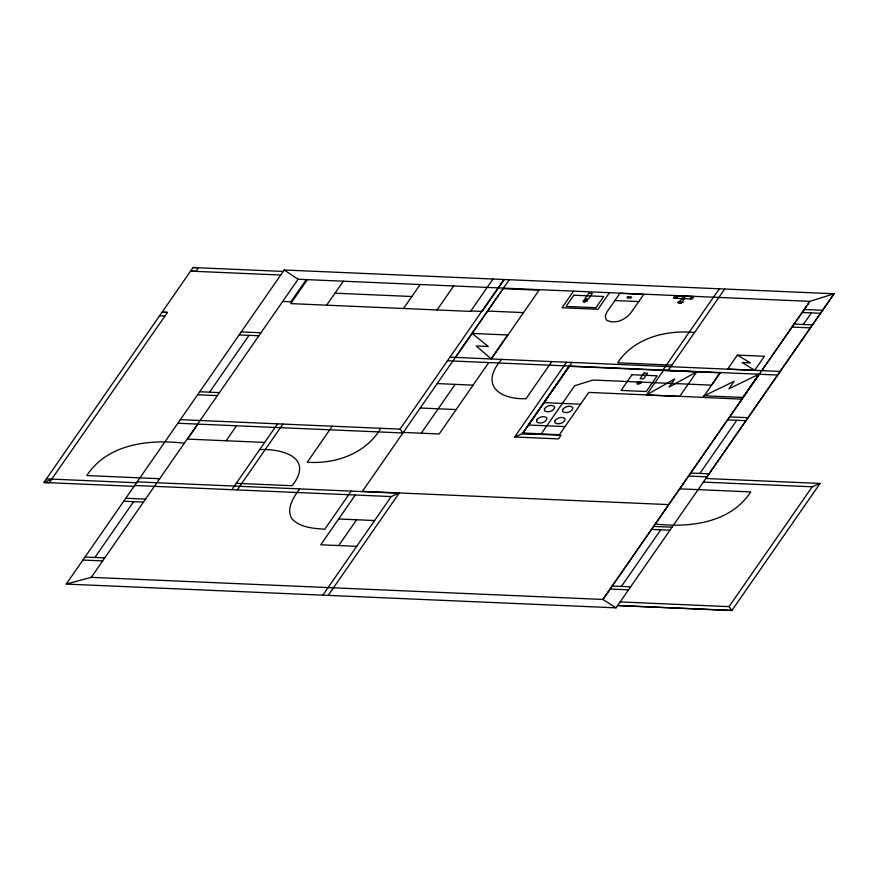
<?xml version="1.0" encoding="UTF-8"?>
<svg xmlns="http://www.w3.org/2000/svg" width="878" height="878" viewBox="0 0 878 878"><rect width="100%" height="100%" fill="white"/><g stroke="black" fill="none" stroke-linecap="round" stroke-linejoin="round"><path stroke-width="1.32" d="M280.708 275.033L190.57 271.137L195.959 271.346L198.45 267.757L193.061 267.538L43.9 482.472L134.038 486.368M167.457 312.425L162.068 312.195L167.457 312.414L49.289 482.702L43.9 482.472L51.78 479.114L136.54 482.779M66.234 584.079L284.198 269.996L834.1 293.757L616.038 607.839L66.234 584.079L91.257 577.34L602.89 599.444L616.038 607.839M94.868 557.486L133.599 501.667M209.579 392.181L249.012 335.341M91.257 577.34L298.114 279.248L809.867 301.352L834.1 293.757L705.791 478.499L820.074 483.438L731.923 610.462L617.64 605.524L731.923 610.462L729.036 606.632L620.131 601.924M197.89 424.184L187.541 439.099L264.651 442.424M306.312 279.599L290.881 301.823L282.694 301.472M307.388 279.643L290.739 303.623L470.531 311.394L492.997 279.017M226.096 440.767L236.445 425.852M326.638 305.182L343.287 281.201M231.869 489.672L277.558 423.833M237.247 489.913L282.935 424.074M403.54 308.507L420.178 284.516M332.268 426.203L307.278 462.212C335.429 464.33 365.972 453.542 380.789 428.299M299.574 488.892C293.636 497.266 285.734 508.735 292.034 518.931C300.375 527.689 313.413 528.38 324.783 529.225L351.211 491.131M437.035 309.945L453.674 285.965M180.352 419.64L400.039 429.133L503.884 279.489M504.323 279.511L482.165 311.438L470.838 310.944M355.305 495.005L320.755 544.777L356.655 546.336M362.23 491.603L509.273 279.72M455.452 357.412L503.16 288.664L539.059 290.223L491.351 358.959L476.216 345.954L488.311 346.481L472.101 333.431L508 334.979M338.71 545.556L356.611 519.765M421.253 433.205L455.144 384.366M322.819 595.163L391.237 496.564L399.117 493.195L137.155 481.879M491.746 357.873L506.891 336.044M488.772 362.559L439.198 433.973L403.298 432.426M328.196 595.394L399.281 492.964M501.612 359.409C479.838 384.279 498.276 399.611 526.043 398.7L551.801 361.571M573.553 291.2L562.074 307.75L597.973 309.297L609.453 292.758M514.651 436.992L522.531 433.633L561.009 435.29L558.518 438.89L514.651 436.992L566.551 362.208M704.101 395.912L734.096 381.326L728.916 388.789L758.888 374.237L741.625 399.117L703.037 397.449L720.3 372.579L711.553 385.157L593.078 380.042L574.662 385.727L541.024 434.204L522.531 433.622L569.482 366.06M522.531 433.633L571.929 362.449M638.778 301.571L643.772 294.382L619.846 293.351L606.665 312.48L605.282 316.135L606.226 319.899C614.83 325.003 626.299 319.537 631.578 311.866L638.778 301.571L614.852 300.539M675.391 298.268L677.081 295.831M675.456 298.268L677.147 295.831M683.786 296.116L681.394 299.563L677.783 302.68C682.755 305.764 683.303 298.937 685.4 296.182M690.404 298.915L692.105 296.479M662.923 370.077L719.323 288.796M646.428 395.012L663.494 370.417L696.748 371.855L679.682 396.45L646.428 395.012L674.743 378.89L669.058 387.088L696.748 371.855M668.301 370.318L724.712 289.027M737.366 355.107L727.653 369.1L754.718 370.264L764.42 356.27L737.366 355.107L750.416 362.877L742.162 362.515L754.718 370.264M759.283 374.247L602.89 599.444L809.867 301.352L761.786 370.648M621.404 586.449L660.728 529.807M699.865 473.451L736.774 420.277M803.293 324.476L811.349 312.886M729.036 606.632L812.194 486.796L820.074 483.438M639.612 382.117L638.021 383.445L640.358 383.115L640.029 382.128M159.576 315.784L164.976 316.014M46.391 478.883L51.78 479.114M193.061 267.538L283.199 271.434M682.096 298.553L673.415 298.18L675.105 295.743L694.015 296.555L692.325 298.992L683.71 298.619M681.569 299.31L683.183 299.387M804.215 309.484L822.62 310.285M802.141 312.48L820.546 313.281M334.968 293.186L411.859 296.512M794.085 324.081L812.49 324.871M487.63 311.053L523.529 312.601M792.011 327.077L810.416 327.867M694.542 332.51C666.172 329.777 634.179 337.778 617.684 362.79L671.9 365.138M241.22 331.917L260.964 332.773M239.145 334.924L258.889 335.769M449.975 357.17L780.158 371.438M447.473 360.77L777.667 375.038M720.114 372.832L568.999 366.302L522.728 432.975L559.374 434.742L588.754 392.411L703.102 397.361M437.189 383.587L473.088 385.146M704.189 395.791L742.777 397.46M544.14 402.64L580.567 404.209M199.701 391.764L219.445 392.609M729.651 416.885L748.056 417.687M197.616 394.76L217.36 395.605M727.566 419.882L745.982 420.683M420.244 408.007L456.143 409.565M528.611 425.029L565.037 426.598M177.85 423.24L402.925 432.964L400.039 429.133M184.336 443.203C149.567 439.044 107.665 443.62 86.79 475.569L159.697 478.719M259.69 449.58C283.144 448.581 314.006 457.789 292.165 485.732L236.27 483.317M690.657 473.044L709.062 473.846M688.571 476.052L706.977 476.842M703.333 482.099L812.194 486.796M679.693 488.837L750.756 491.921C730.255 523.332 689.504 527.832 655.262 524.023M362.394 491.362L668.816 504.609M134.663 485.479L391.237 496.564M125.806 498.243L145.55 499.099M123.721 501.239L143.465 502.095M653.594 526.416L672.01 527.217M651.52 529.412L669.925 530.213M338.656 518.997L374.555 520.544M84.99 557.058L104.734 557.914M82.905 560.054L102.66 560.91M612.196 586.043L630.602 586.844M610.122 589.039L628.527 589.84M284.198 269.996L298.114 279.248M536.667 419.925L536.721 421.945C539.849 424.359 545.743 422.516 546.95 418.773L546.632 417.709C543.614 415.349 538.785 417.116 536.667 419.925M544.437 408.742L544.481 410.75C547.62 413.165 553.502 411.321 554.709 407.579L554.391 406.514C551.373 404.154 546.555 405.921 544.437 408.742M554.83 420.716L554.885 422.724C558.013 425.15 563.906 423.295 565.114 419.552L564.795 418.499C561.766 416.128 556.948 417.906 554.83 420.716M562.6 409.521L562.644 411.53C565.783 413.955 571.666 412.1 572.873 408.369L572.555 407.304C569.537 404.934 564.719 406.712 562.6 409.521M573.85 295.217L566.08 306.422L595.997 307.717L603.768 296.501L573.85 295.217M583.42 300.528L583.168 301.791L584.002 302.241L587.601 300.704L586.68 299.475L583.42 300.528M588.754 293.285L584.869 298.882L588.458 299.036L592.343 293.439L588.754 293.285M584.243 300.671L584.572 301.648L586.636 300.77L586.109 300.067L584.243 300.671M627.825 296.775L626.991 297.982L630.799 298.147L631.633 296.94L627.825 296.775M677.344 296.863L676.279 297.071L677.344 296.863M631.984 374.719L621.075 390.436L646.252 391.522L657.161 375.806L631.984 374.719M690.514 297.433L691.238 297.719L690.514 297.433M637.34 382.589L637.099 383.851L637.922 384.301L641.522 382.764L640.6 381.535L637.34 382.589M643.947 373.084L640.062 378.681L643.651 378.835L647.536 373.238L643.947 373.084M682.908 302.175C679.693 304.183 673.876 300.715 682.908 302.175"/></g></svg>
